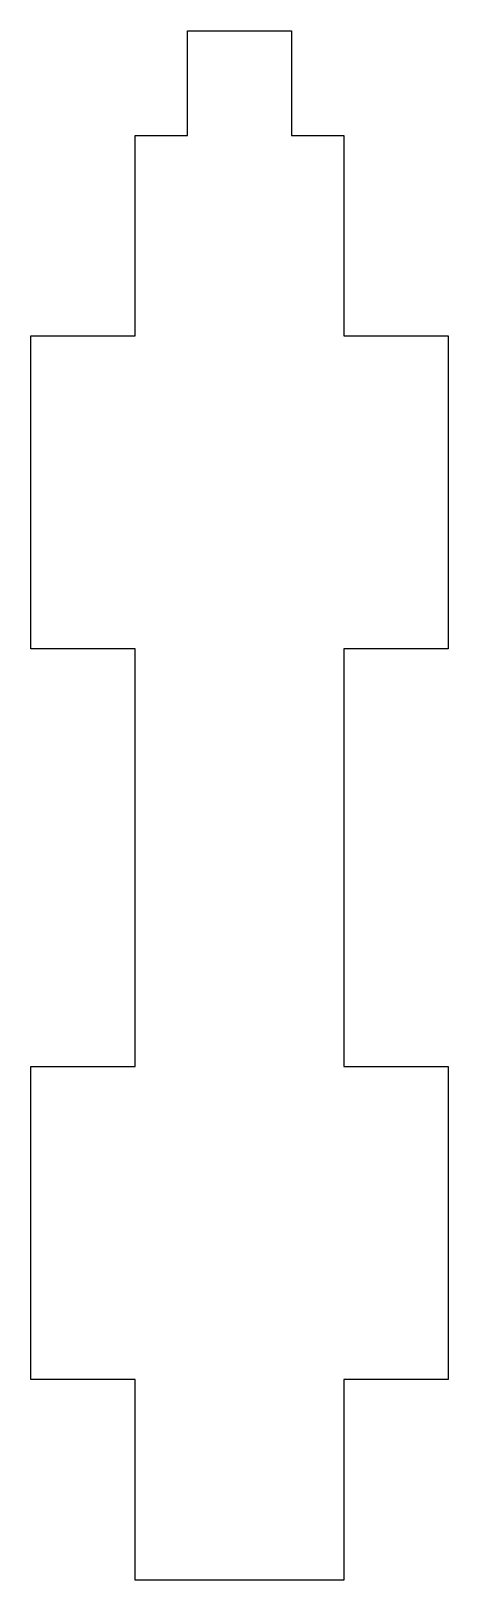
# Model space of a CAD drawing. Header units: millimetres. Extents: x -5 to 15, y -34.6 to 39.6.
import ezdxf

# ---------------------------------------------------------------- set-up
doc = ezdxf.new("R2010")
doc.units = ezdxf.units.MM

msp = doc.modelspace()

# ---------------------------------------------------------------- linework, layer by layer
at = {"color": 7, "linetype": 'Continuous', "lineweight": 25}
for p, q in [((2.5, 34.6), (2.5, 39.6)), ((2.5, 39.6), (7.5, 39.6)), ((7.5, 39.6), (7.5, 34.6)), ((0, 25), (0, 34.6)), ((0, 34.6), (2.5, 34.6)), ((7.5, 34.6), (10, 34.6)), ((10, 34.6), (10, 25)), ((-5, 10), (-5, 25)), ((-5, 25), (0, 25)), ((10, 25), (15, 25)), ((15, 25), (15, 10)), ((0, 10), (-5, 10)), ((0, -10), (0, 10)), ((15, 10), (10, 10)), ((10, 10), (10, -10)), ((-5, -25), (-5, -10)), ((-5, -10), (0, -10)), ((10, -10), (15, -10)), ((15, -10), (15, -25)), ((0, -25), (-5, -25)), ((0, -34.6), (0, -25)), ((15, -25), (10, -25)), ((10, -25), (10, -34.6)), ((10, -34.6), (0, -34.6))]:
    msp.add_line(p, q, dxfattribs=at)

doc.saveas('drawing.dxf')
